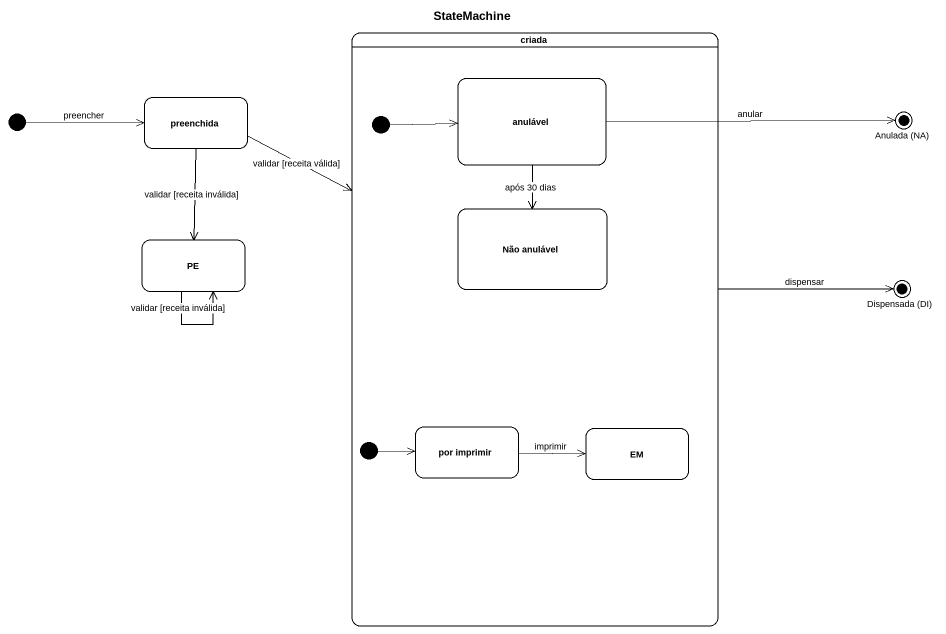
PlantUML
@startuml
title StateMachine
hide empty description
state criada {
  state anulável
  state initial2 <<start>>
  state "Não anulável" as Não_anulável
  state initial3 <<start>>
  state "por imprimir" as por_imprimir
  state EM
}
state preenchida
state "Anulada (NA)" as Anulada_NA <<end>>
state PE
state "Dispensada (DI)" as Dispensada_DI <<end>>
[*] -right-> preenchida : preencher
criada -right-> Dispensada_DI : dispensar
preenchida --> criada : validar [receita válida]
preenchida --> PE : validar [receita inválida]
anulável -right-> Anulada_NA : anular
anulável --> Não_anulável : após 30 dias
initial2 -right-> anulável
PE --> PE : validar [receita inválida]
initial3 -right-> por_imprimir
por_imprimir -right-> EM : imprimir
@enduml
